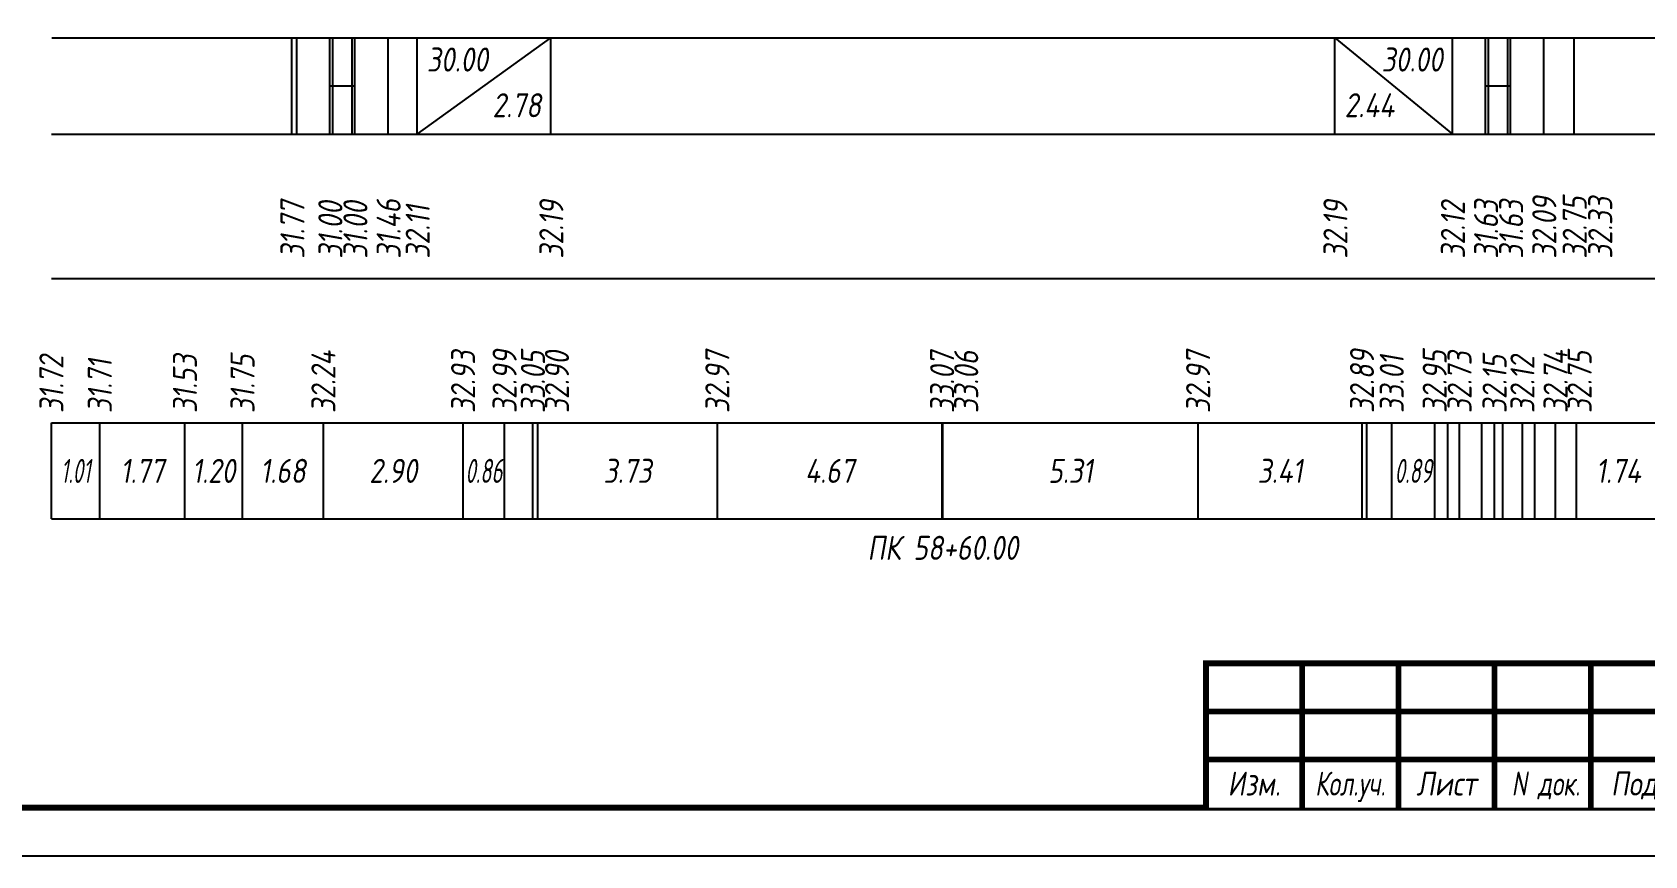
# Model space of a CAD drawing. Extents: x -717 to 1451, y -133302 to 233.
# Drawn here: x 78 to 245.6, y -92164.4 to -92078.8 of the extents above; entities that cross this region are included whole.
import ezdxf
from ezdxf.enums import TextEntityAlignment as Align

# ---------------------------------------------------------------- set-up
doc = ezdxf.new("R2010")
doc.units = 0
for name, color, linetype in [('Зарамочное оформление', 7, 'Continuous'), ('Код_510', 7, 'Continuous'), ('Код_516', 1, 'Continuous'), ('Подписи поперечников', 7, 'Continuous'), ('Таблица', 7, 'Continuous')]:
    doc.layers.add(name, color=color, linetype=linetype)
doc.styles.add('М', font='romand.shx', dxfattribs={"width": 0.8, "oblique": 10, "height": 2.5})

# ---------------------------------------------------------------- blocks, each defined once
blk = doc.blocks.new('Штамп')
at = {"linetype": 'Continuous'}
blk.add_wipeout([(199.95, -411.25), (384.95, -411.25), (384.95, -426.25), (199.95, -426.25)], dxfattribs=at).dxf.layer = 'Зарамочное оформление'
at = {"layer": 'Зарамочное оформление', "linetype": 'Continuous', "lineweight": -3, "const_width": 0.6, "flags": 128}
for points in [[(199.95, -426.25), (199.95, -411.25), (384.95, -411.25)], [(209.95, -411.25), (209.95, -426.25)], [(219.95, -411.25), (219.95, -426.25)], [(229.95, -411.25), (229.95, -426.25)], [(239.95, -411.25), (239.95, -426.25)], [(199.95, -416.25), (264.95, -416.25)], [(199.95, -421.25), (264.95, -421.25)]]:
    blk.add_lwpolyline(points, dxfattribs=at)
at = {"layer": 'Зарамочное оформление', "linetype": 'Continuous', "style": 'М', "oblique": 10}
for s, width, p in [('Изм.', 0.8, (204.95, -423.75)), ('Кол.уч.', 0.7, (214.95, -423.75)), ('Лист', 0.8, (224.95, -423.75)), ('N док.', 0.7, (235.28, -423.75)), ('Подпись', 0.8, (247.45, -423.75))]:
    blk.add_text(s, height=2.5, dxfattribs=dict(at, width=width)).set_placement(p, align=Align.MIDDLE_CENTER)
blk = doc.blocks.new('шифр')
blk.add_blockref('Штамп', (0, -91793))

msp = doc.modelspace()

# ---------------------------------------------------------------- linework, layer by layer
at = {"flags": 128}
msp.add_lwpolyline([(-30.054, -92164.421), (389.946, -92164.421), (389.946, -91867.421), (-30.054, -91867.421)], close=True, dxfattribs=at)
at = {"const_width": 0.6, "flags": 128}
msp.add_lwpolyline([(-10.054, -92159.421), (384.946, -92159.421), (384.946, -91872.421), (-10.054, -91872.421)], close=True, dxfattribs=at)
at = {"layer": 'Код_510'}
for p, q in [((79.946, -92129.421), (79.946, -92119.421)), ((84.979, -92129.421), (84.979, -92119.421)), ((93.824, -92129.421), (93.824, -92119.421)), ((99.812, -92129.421), (99.812, -92119.421)), ((108.217, -92129.421), (108.217, -92119.421)), ((122.736, -92129.421), (122.736, -92119.421)), ((127.049, -92129.421), (127.049, -92119.421)), ((129.994, -92129.421), (129.994, -92119.421)), ((130.494, -92129.421), (130.494, -92119.421)), ((149.163, -92129.421), (149.163, -92119.421)), ((172.531, -92129.421), (172.531, -92119.421)), ((172.604, -92129.421), (172.604, -92119.421)), ((199.136, -92129.421), (199.136, -92119.421)), ((216.171, -92129.421), (216.171, -92119.421)), ((216.671, -92129.421), (216.671, -92119.421)), ((219.263, -92129.421), (219.263, -92119.421)), ((223.721, -92129.421), (223.721, -92119.421)), ((225.091, -92129.421), (225.091, -92119.421)), ((226.309, -92129.421), (226.309, -92119.421)), ((228.621, -92129.421), (228.621, -92119.421)), ((229.948, -92129.421), (229.948, -92119.421)), ((230.817, -92129.421), (230.817, -92119.421)), ((232.846, -92129.421), (232.846, -92119.421)), ((234.132, -92129.421), (234.132, -92119.421)), ((236.288, -92129.421), (236.288, -92119.421)), ((238.469, -92129.421), (238.469, -92119.421))]:
    msp.add_line(p, q, dxfattribs=at)
at = {"layer": 'Код_516'}
for p, q in [((104.946, -92089.421), (104.946, -92079.421)), ((105.439, -92089.421), (105.439, -92079.421)), ((105.439, -92089.421), (105.439, -92079.421)), ((108.886, -92089.421), (108.886, -92079.421)), ((109.189, -92089.421), (109.189, -92079.421)), ((111.189, -92089.421), (111.189, -92079.421)), ((111.492, -92089.421), (111.492, -92079.421)), ((114.939, -92089.421), (114.939, -92079.421)), ((114.939, -92089.421), (114.939, -92079.421)), ((117.963, -92089.421), (117.963, -92079.421)), ((117.963, -92089.421), (131.854, -92079.421)), ((131.854, -92089.421), (131.854, -92079.421)), ((213.354, -92089.421), (213.354, -92079.421)), ((213.354, -92079.421), (225.564, -92089.421)), ((225.564, -92089.421), (225.564, -92079.421)), ((225.564, -92089.421), (225.564, -92079.421)), ((229.011, -92089.421), (229.011, -92079.421)), ((229.314, -92089.421), (229.314, -92079.421)), ((231.314, -92089.421), (231.314, -92079.421)), ((231.617, -92089.421), (231.617, -92079.421)), ((235.064, -92089.421), (235.064, -92079.421)), ((235.064, -92089.421), (235.064, -92079.421)), ((238.224, -92089.421), (238.224, -92079.421)), ((108.886, -92084.421), (109.189, -92084.421)), ((109.189, -92084.421), (111.189, -92084.421)), ((111.189, -92084.421), (111.492, -92084.421)), ((229.011, -92084.421), (229.314, -92084.421)), ((229.314, -92084.421), (231.314, -92084.421)), ((231.314, -92084.421), (231.617, -92084.421))]:
    msp.add_line(p, q, dxfattribs=at)
at = {"layer": 'Таблица'}
for p, q in [((80, -92079.421), (263.278, -92079.421)), ((79.946, -92089.421), (263.224, -92089.421)), ((79.946, -92104.421), (263.224, -92104.421)), ((79.946, -92119.421), (263.224, -92119.421)), ((79.946, -92129.421), (263.224, -92129.421))]:
    msp.add_line(p, q, dxfattribs=at)

# ---------------------------------------------------------------- texts
at = {"layer": 'Код_510', "style": 'М', "oblique": 10, "width": 0.8}
for s, p in [('31.72', (79.946, -92118.421)), ('31.71', (84.979, -92118.421)), ('31.53', (93.824, -92118.421)), ('31.75', (99.812, -92118.421)), ('32.24', (108.217, -92118.421)), ('32.93', (122.736, -92118.421)), ('32.99', (127.049, -92118.421)), ('33.05', (129.994, -92118.421)), ('32.90', (132.494, -92118.421)), ('32.97', (149.163, -92118.421)), ('33.07', (172.531, -92118.421)), ('33.06', (175.031, -92118.421)), ('32.97', (199.136, -92118.421)), ('32.89', (216.171, -92118.421)), ('33.01', (219.263, -92118.421)), ('32.95', (223.721, -92118.421)), ('32.73', (226.309, -92118.421)), ('32.15', (229.948, -92118.421)), ('32.12', (232.846, -92118.421)), ('32.74', (236.288, -92118.421)), ('32.75', (238.788, -92118.421))]:
    msp.add_text(s, height=2.5, rotation=90, dxfattribs=at).set_placement(p, align=Align.MIDDLE_LEFT)
at = {"layer": 'Код_510', "style": 'М', "oblique": 10}
for s, width, p in [('1.01', 0.6, (82.463, -92124.421)), ('1.77', 0.8, (89.402, -92124.421)), ('1.20', 0.8, (96.818, -92124.421)), ('1.68', 0.8, (104.015, -92124.421)), ('2.90', 0.8, (115.477, -92124.421)), ('0.86', 0.6, (124.892, -92124.421)), ('3.73', 0.8, (139.829, -92124.421)), ('4.67', 0.8, (160.847, -92124.421)), ('5.31', 0.8, (185.87, -92124.421)), ('3.41', 0.8, (207.654, -92124.421)), ('0.89', 0.6, (221.492, -92124.421)), ('1.74', 0.8, (242.814, -92124.421))]:
    msp.add_text(s, height=2.5, dxfattribs=dict(at, width=width)).set_placement(p, align=Align.MIDDLE_CENTER)
at = {"layer": 'Код_516', "style": 'М', "oblique": 10, "width": 0.8}
msp.add_text('30.00', height=2.5, dxfattribs=at).set_placement((118.963, -92080.421), align=Align.TOP_LEFT)
msp.add_text('30.00', height=2.5, dxfattribs=at).set_placement((224.564, -92080.421), align=Align.TOP_RIGHT)
msp.add_text('2.78', height=2.5, dxfattribs=at).set_placement((130.854, -92088.421), align=Align.BOTTOM_RIGHT)
msp.add_text('2.44', height=2.5, dxfattribs=at).set_placement((214.354, -92088.421), align=Align.BOTTOM_LEFT)
for s, p in [('31.77', (105, -92102.371)), ('31.00', (108.941, -92102.371)), ('31.00', (111.546, -92102.371)), ('31.46', (114.993, -92102.371)), ('32.19', (131.908, -92102.371)), ('32.19', (213.408, -92102.371)), ('32.12', (225.618, -92102.371)), ('31.63', (229.066, -92102.371)), ('31.63', (231.671, -92102.371)), ('32.09', (235.118, -92102.371)), ('32.75', (238.278, -92102.371)), ('32.33', (240.933, -92102.371)), ('32.11', (118.017, -92102.371))]:
    msp.add_text(s, height=2.5, rotation=90, dxfattribs=at).set_placement(p, align=Align.MIDDLE_LEFT)
at = {"layer": 'Подписи поперечников', "style": 'М', "oblique": 10, "width": 0.8}
msp.add_text('ПК 58+60.00', height=2.5, dxfattribs=at).set_placement((172.604, -92134.421), align=Align.BOTTOM_CENTER)

# ---------------------------------------------------------------- next in the draw order: block references
msp.add_blockref('шифр', (0, 59.829))

doc.saveas('drawing.dxf')
